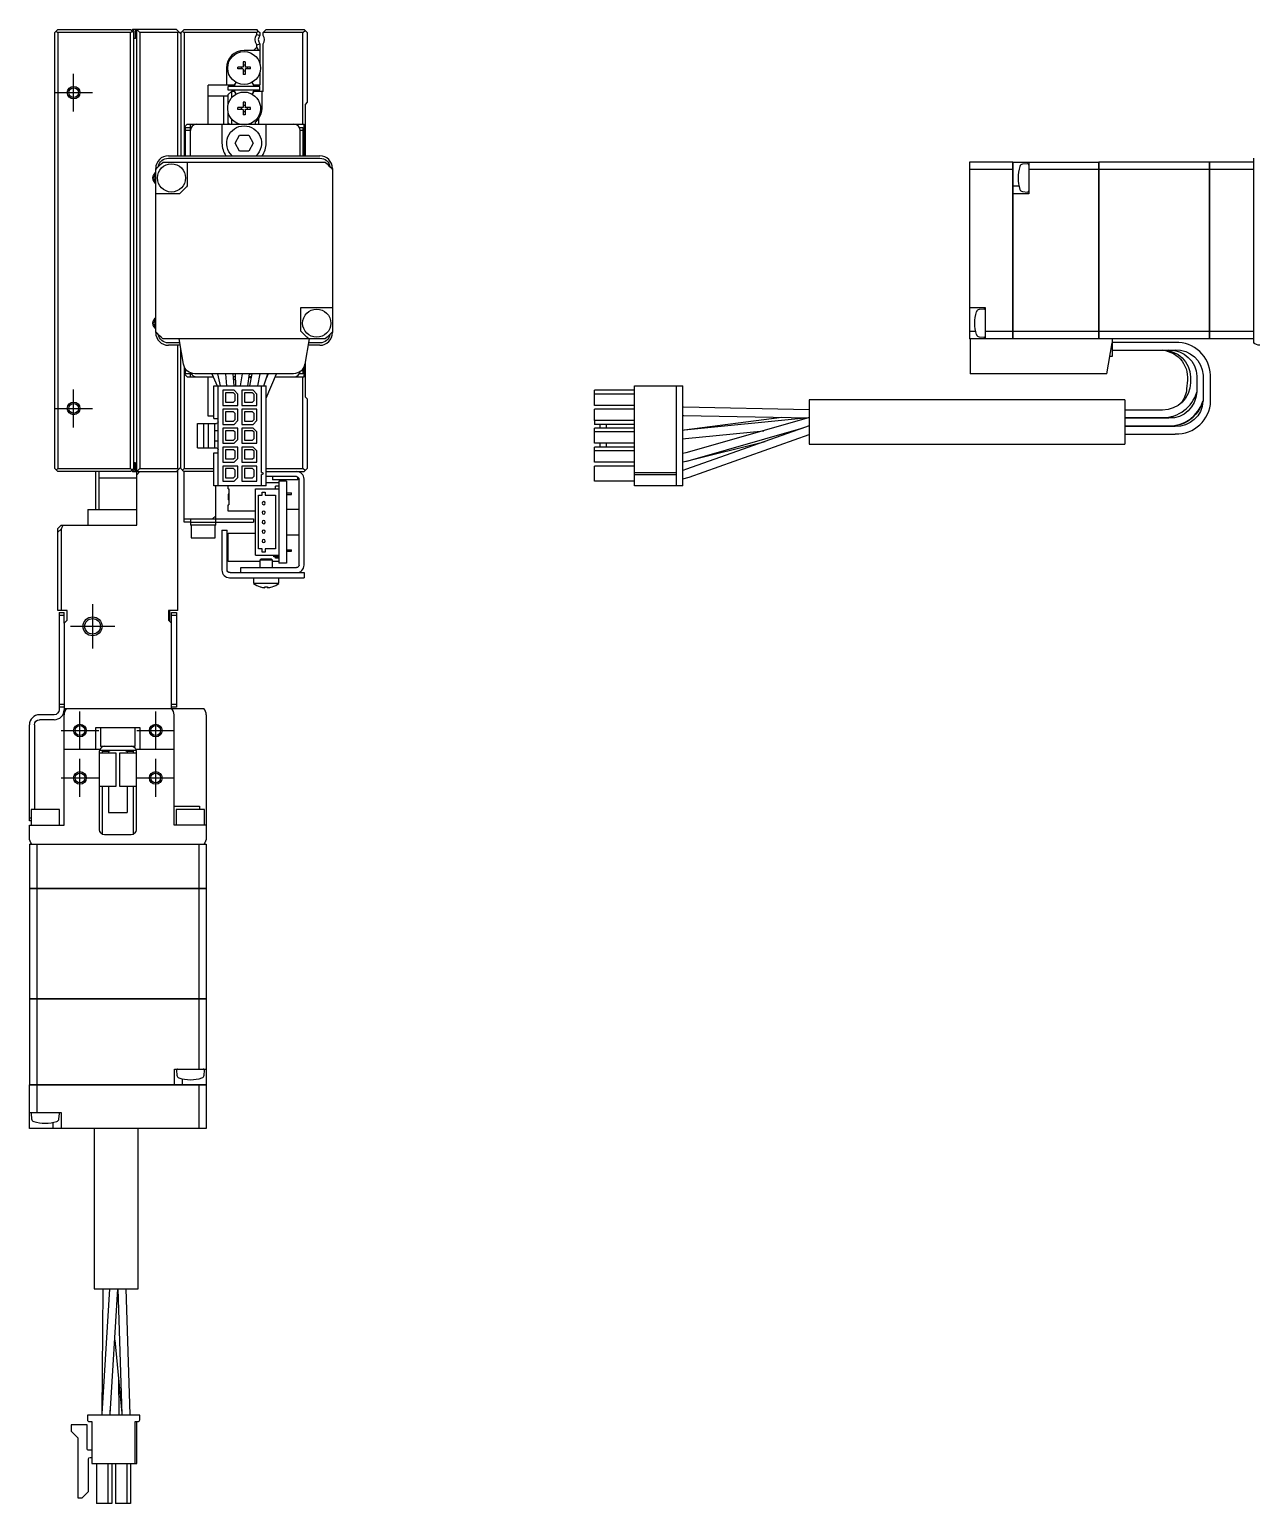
# Model space of a CAD drawing. Extents: x 0 to 721, y -8 to 419.
# Drawn here: x 379.7 to 573.5, y 98.3 to 331.7 of the extents above; entities that cross this region are included whole.
import ezdxf

# ---------------------------------------------------------------- set-up
doc = ezdxf.new("R2010")
doc.units = 0
doc.header["$LTSCALE"] = 0.5
doc.linetypes.add('CENTER', pattern=[50.8, 31.75, -6.35, 6.35, -6.35])
for name, color, linetype in [('MSM_CENTER', 1, 'CENTER'), ('MSM_CONTINUOUS', 7, 'CONTINUOUS'), ('MSM_NARROW', 5, 'CONTINUOUS')]:
    doc.layers.add(name, color=color, linetype=linetype)

msp = doc.modelspace()

# ---------------------------------------------------------------- linework, layer by layer
at = {"layer": 'MSM_CENTER'}
for p, q in [((386.65, 318.73), (386.65, 324.73)), ((383.65, 321.73), (389.65, 321.73)), ((386.65, 268.73), (386.65, 274.73)), ((383.65, 271.73), (389.65, 271.73)), ((389.65, 240.73), (389.65, 233.73)), ((386.15, 237.23), (393.15, 237.23)), ((387.65, 217.73), (387.65, 223.73)), ((399.65, 217.73), (399.65, 223.73)), ((384.65, 220.73), (390.65, 220.73)), ((396.65, 220.73), (402.65, 220.73)), ((387.65, 210.23), (387.65, 216.23)), ((399.65, 210.23), (399.65, 216.23)), ((384.65, 213.23), (390.65, 213.23)), ((396.65, 213.23), (402.65, 213.23))]:
    msp.add_line(p, q, dxfattribs=at)
at = {"layer": 'MSM_CONTINUOUS'}
for p, q in [((384.15, 331.73), (383.65, 331.23)), ((383.9, 331.48), (384.15, 331.23)), ((384.15, 331.73), (395.65, 331.73)), ((396.15, 331.23), (395.65, 331.73)), ((395.65, 331.23), (395.9, 331.48)), ((395.75, 331.63), (395.95, 331.63)), ((395.85, 331.63), (395.95, 331.73)), ((402.95, 331.73), (395.95, 331.73)), ((396.45, 331.73), (396.45, 330.33)), ((396.65, 331.73), (397.15, 331.23)), ((396.65, 253.23), (396.65, 331.73)), ((403.65, 331.03), (402.95, 331.73)), ((403.65, 331.23), (403.9, 331.48)), ((404.15, 331.73), (403.9, 331.48)), ((403.9, 331.48), (404.15, 331.23)), ((404.15, 331.73), (415.65, 331.73)), ((415.9, 331.48), (415.65, 331.73)), ((415.65, 331.23), (415.9, 331.48)), ((415.9, 331.48), (416.15, 331.23)), ((417.15, 331.73), (416.65, 331.23)), ((417.15, 331.73), (423.15, 331.73)), ((422.95, 331.23), (423.3, 331.58)), ((423.3, 331.58), (423.15, 331.73)), ((423.3, 331.58), (423.65, 331.23)), ((383.65, 262.23), (383.65, 331.23)), ((384.15, 331.23), (384.15, 262.23)), ((395.65, 331.23), (384.15, 331.23)), ((395.65, 262.23), (395.65, 331.23)), ((396.15, 331.23), (396.15, 262.23)), ((396.45, 330.33), (396.15, 330.33)), ((396.25, 330.63), (396.25, 331.33)), ((397.15, 331.23), (397.15, 262.23)), ((403.15, 331.23), (397.15, 331.23)), ((403.15, 331.23), (403.3, 331.38)), ((403.15, 311.73), (403.15, 331.23)), ((403.65, 331.23), (403.65, 311.73)), ((415.65, 331.23), (404.15, 331.23)), ((404.15, 331.23), (404.15, 311.73)), ((415.65, 330.96), (415.65, 331.23)), ((415.65, 330.96), (416.15, 330.8)), ((415.65, 329.3), (416.15, 329.47)), ((415.65, 328.93), (415.65, 329.3)), ((416.15, 331.23), (416.15, 330.8)), ((416.15, 329.47), (416.15, 326.35)), ((416.65, 330.8), (416.65, 331.23)), ((422.95, 331.23), (416.65, 331.23)), ((416.65, 321.93), (416.65, 329.47)), ((422.95, 316.73), (422.95, 331.23)), ((423.65, 331.23), (423.65, 320.23)), ((416.15, 328.43), (413.65, 328.43)), ((415.65, 328.93), (415.15, 328.43)), ((416.01, 328.43), (415.65, 328.93)), ((410.85, 325.63), (410.85, 322.93)), ((412.65, 325.49), (412.65, 325.78)), ((413.45, 325.78), (412.65, 325.78)), ((413.45, 325.49), (412.65, 325.49)), ((413.18, 325.78), (413.18, 325.49)), ((413.8, 326.63), (413.51, 326.63)), ((413.51, 326.63), (413.51, 325.84)), ((413.8, 326.1), (413.51, 326.1)), ((413.51, 325.43), (413.51, 324.63)), ((413.51, 325.16), (413.8, 325.16)), ((413.8, 324.63), (413.51, 324.63)), ((413.8, 326.63), (413.8, 325.84)), ((413.8, 325.43), (413.8, 324.63)), ((414.65, 325.78), (413.86, 325.78)), ((414.65, 325.49), (413.86, 325.49)), ((414.12, 325.78), (414.12, 325.49)), ((414.65, 325.49), (414.65, 325.78)), ((416.15, 324.92), (416.15, 322.93)), ((412.1, 322.93), (407.95, 322.93)), ((407.95, 316.73), (407.95, 322.93)), ((416.15, 322.73), (411.15, 322.73)), ((411.15, 322.13), (411.15, 322.73)), ((416.15, 322.13), (411.15, 322.13)), ((412.25, 323.19), (412.1, 322.93)), ((415.2, 322.93), (415.05, 323.19)), ((416.15, 322.93), (415.2, 322.93)), ((416.15, 322.13), (416.15, 322.73)), ((411.15, 321.18), (407.95, 321.18)), ((410.45, 316.73), (410.45, 321.18)), ((411.65, 321.93), (411.15, 321.43)), ((411.15, 319.95), (411.15, 321.43)), ((411.65, 321.93), (411.65, 320.9)), ((412.1, 321.93), (411.65, 321.93)), ((412.1, 321.93), (412.23, 321.71)), ((413.51, 320.23), (413.51, 319.44)), ((413.8, 320.23), (413.51, 320.23)), ((413.8, 320.23), (413.8, 319.44)), ((415.2, 321.93), (415.08, 321.71)), ((416.65, 321.93), (415.2, 321.93)), ((416.45, 321.93), (416.45, 319.23)), ((423.65, 320.23), (423.3, 319.88)), ((423.3, 319.88), (423.3, 311.73)), ((411.15, 316.73), (411.15, 318.52)), ((411.65, 317.57), (411.65, 316.73)), ((413.45, 319.38), (412.65, 319.38)), ((412.65, 319.09), (412.65, 319.38)), ((413.45, 319.09), (412.65, 319.09)), ((413.18, 319.38), (413.18, 319.09)), ((413.8, 319.7), (413.51, 319.7)), ((413.51, 319.03), (413.51, 318.23)), ((413.51, 318.76), (413.8, 318.76)), ((413.8, 318.23), (413.51, 318.23)), ((413.8, 319.03), (413.8, 318.23)), ((414.65, 319.38), (413.86, 319.38)), ((414.65, 319.09), (413.86, 319.09)), ((414.12, 319.38), (414.12, 319.09)), ((414.65, 319.09), (414.65, 319.38)), ((415.95, 317.64), (415.95, 316.73)), ((404.65, 316.73), (404.15, 316.23)), ((404.35, 311.73), (404.35, 316.23)), ((404.35, 316.23), (405.15, 316.23)), ((405.15, 315.73), (404.35, 315.73)), ((404.65, 316.73), (423.15, 316.73)), ((405.15, 315.73), (405.15, 316.73)), ((405.15, 311.73), (405.15, 315.73)), ((410.15, 316.73), (410.15, 313.73)), ((411.15, 316.93), (411.35, 316.73)), ((415.45, 316.73), (415.45, 317.09)), ((417.15, 313.73), (417.15, 316.73)), ((422.15, 316.53), (422.15, 316.73)), ((422.42, 316.23), (422.95, 316.23)), ((422.95, 315.73), (422.55, 315.73)), ((422.55, 311.73), (422.55, 315.73)), ((422.95, 316.23), (422.95, 311.73)), ((423.15, 311.73), (423.15, 316.73)), ((412.21, 313.73), (412.93, 314.98)), ((412.93, 312.48), (412.21, 313.73)), ((412.93, 314.98), (414.38, 314.98)), ((414.38, 314.98), (415.1, 313.73)), ((415.1, 313.73), (414.38, 312.48)), ((400.81, 310.73), (426.5, 310.73)), ((401.65, 311.73), (425.65, 311.73)), ((401.65, 311.35), (425.65, 311.35)), ((404.65, 310.73), (404.65, 306.98)), ((414.38, 312.48), (412.93, 312.48)), ((535.43, 310.73), (528.54, 310.73)), ((528.54, 310.73), (528.54, 282.73)), ((535.43, 282.73), (535.43, 310.73)), ((535.44, 310.72), (535.43, 310.72)), ((535.44, 310.73), (535.44, 282.73)), ((535.44, 310.73), (549.04, 310.73)), ((537.72, 310.47), (536.95, 310.4)), ((537.94, 310.73), (537.94, 305.73)), ((549.04, 282.73), (549.04, 310.73)), ((549.04, 310.72), (549.05, 310.72)), ((566.54, 310.73), (549.05, 310.73)), ((549.05, 310.73), (549.05, 282.73)), ((566.54, 282.73), (566.54, 310.73)), ((566.54, 310.72), (566.55, 310.72)), ((573.54, 310.73), (566.55, 310.73)), ((566.55, 310.73), (566.55, 282.73)), ((573.54, 311.35), (573.54, 282.12)), ((399.65, 283.73), (399.65, 309.73)), ((427.65, 309.73), (427.65, 283.73)), ((535.43, 309.58), (528.54, 309.58)), ((535.44, 309.57), (535.43, 309.57)), ((549.04, 309.58), (537.94, 309.58)), ((549.04, 309.57), (549.05, 309.57)), ((566.54, 309.58), (549.05, 309.58)), ((566.54, 309.57), (566.55, 309.57)), ((573.54, 309.58), (566.55, 309.58)), ((535.44, 306.98), (536.37, 306.98)), ((536.95, 306.07), (537.72, 306)), ((403.4, 305.73), (399.65, 305.73)), ((537.94, 305.73), (535.44, 305.73)), ((422.65, 283.98), (422.65, 287.73)), ((422.65, 287.73), (427.65, 287.73)), ((528.54, 287.73), (531.04, 287.73)), ((530.83, 287.47), (530.06, 287.4)), ((531.04, 287.73), (531.04, 282.73)), ((426.5, 282.73), (400.81, 282.73)), ((404.06, 278.72), (403.35, 282.73)), ((423.95, 282.73), (423.25, 278.72)), ((528.54, 283.98), (529.48, 283.98)), ((566.54, 282.73), (528.54, 282.73)), ((528.64, 282.73), (528.64, 277.23)), ((530.06, 283.07), (530.83, 283)), ((535.43, 283.89), (531.04, 283.89)), ((535.44, 283.89), (535.43, 283.89)), ((535.44, 282.74), (535.43, 282.74)), ((549.04, 283.89), (535.44, 283.89)), ((549.04, 283.89), (549.05, 283.89)), ((549.04, 282.74), (549.05, 282.74)), ((566.54, 283.89), (549.05, 283.89)), ((551.14, 282.73), (551.14, 279.93)), ((566.54, 283.89), (566.55, 283.89)), ((566.54, 282.74), (566.55, 282.74)), ((573.54, 283.89), (566.55, 283.89)), ((573.54, 282.73), (566.55, 282.73)), ((403.46, 282.12), (401.65, 282.12)), ((403.53, 281.73), (401.65, 281.73)), ((403.15, 262.23), (403.15, 281.73)), ((403.65, 262.23), (403.65, 281.03)), ((425.65, 281.73), (423.78, 281.73)), ((425.65, 282.12), (423.85, 282.12)), ((550.28, 277.23), (551.14, 282.13)), ((561.14, 282.18), (551.14, 282.18)), ((551.14, 280.98), (561.14, 280.98)), ((558.66, 280.98), (558.9, 280.98)), ((404.15, 278.39), (404.15, 262.23)), ((404.35, 277.23), (404.35, 278.01)), ((422.95, 278.01), (422.95, 277.23)), ((423.15, 276.73), (423.15, 278.39)), ((423.3, 279.05), (423.3, 273.58)), ((551.14, 279.93), (550.75, 279.93)), ((404.15, 277.23), (404.65, 276.73)), ((404.35, 277.73), (404.59, 277.73)), ((405.15, 277.23), (404.35, 277.23)), ((404.65, 276.73), (408.76, 276.73)), ((405.15, 276.73), (405.15, 277.37)), ((421.47, 277.23), (405.83, 277.23)), ((407.95, 270.53), (407.95, 276.73)), ((408.55, 277.23), (409.36, 275.33)), ((409.9, 275.33), (409.49, 277.23)), ((410.72, 277.23), (410.88, 275.33)), ((412.08, 275.33), (411.92, 277.23)), ((412.26, 276.73), (411.96, 276.73)), ((412.24, 277.23), (412.28, 275.33)), ((413.32, 277.23), (413.04, 275.33)), ((414.26, 275.33), (414.53, 277.23)), ((414.81, 276.73), (414.46, 276.73)), ((414.55, 275.33), (414.91, 277.23)), ((416.13, 277.23), (415.77, 275.33)), ((416.78, 275.33), (417.39, 277.23)), ((417.12, 273.38), (418.76, 277.23)), ((417.45, 277.22), (417.19, 276.6)), ((417.23, 276.73), (417.24, 276.73)), ((418.55, 276.73), (423.15, 276.73)), ((422.15, 276.73), (422.15, 276.93)), ((422.95, 277.23), (422.42, 277.23)), ((422.72, 277.73), (422.95, 277.73)), ((422.95, 262.23), (422.95, 276.73)), ((550.28, 277.23), (528.64, 277.23)), ((563.06, 276.22), (562.94, 274.83)), ((563.54, 276.67), (563.54, 275.79)), ((564.54, 276.82), (564.54, 274.35)), ((565.54, 276.98), (565.54, 272.89)), ((566.74, 272.89), (566.74, 276.98)), ((408.84, 270.14), (408.84, 275.33)), ((408.84, 275.33), (417.12, 275.33)), ((409.55, 259.48), (409.55, 275.33)), ((410.28, 274.61), (410.28, 272.21)), ((412.08, 274.61), (410.28, 274.61)), ((411.98, 274.2), (410.73, 274.2)), ((410.73, 274.2), (410.73, 272.73)), ((412.23, 273.95), (411.98, 274.2)), ((412.08, 274.61), (412.68, 274.01)), ((412.23, 272.98), (412.23, 273.95)), ((412.68, 272.21), (412.68, 274.01)), ((413.28, 274.61), (413.28, 272.21)), ((415.08, 274.61), (413.28, 274.61)), ((414.98, 274.2), (413.73, 274.2)), ((413.73, 274.2), (413.73, 272.73)), ((415.23, 273.95), (414.98, 274.2)), ((415.68, 274.01), (415.08, 274.61)), ((415.23, 272.98), (415.23, 273.95)), ((415.68, 272.21), (415.68, 274.01)), ((416.41, 261.56), (416.41, 275.33)), ((417.12, 259.48), (417.12, 275.33)), ((423.3, 273.58), (423.65, 273.23)), ((423.65, 273.23), (423.65, 262.23)), ((469.14, 274.01), (469.14, 274.61)), ((475.49, 274.61), (469.14, 274.61)), ((475.49, 274.01), (469.14, 274.01)), ((469.14, 272.21), (469.14, 274.01)), ((475.49, 275.33), (483.14, 275.33)), ((475.49, 259.48), (475.49, 275.33)), ((482.12, 259.48), (482.12, 275.33)), ((483.14, 259.48), (483.14, 275.33)), ((503.14, 273.08), (503.14, 266.08)), ((553.14, 273.08), (503.14, 273.08)), ((553.14, 273.08), (553.14, 266.08)), ((410.28, 272.21), (412.68, 272.21)), ((410.28, 271.61), (410.28, 269.21)), ((412.68, 271.61), (410.28, 271.61)), ((410.73, 272.73), (411.98, 272.73)), ((411.98, 271.2), (410.73, 271.2)), ((410.73, 271.2), (410.73, 269.73)), ((411.98, 272.73), (412.23, 272.98)), ((412.23, 270.95), (411.98, 271.2)), ((412.23, 269.98), (412.23, 270.95)), ((412.68, 269.81), (412.68, 271.61)), ((413.28, 272.21), (415.68, 272.21)), ((413.28, 271.61), (413.28, 269.21)), ((415.68, 271.61), (413.28, 271.61)), ((413.73, 272.73), (414.98, 272.73)), ((414.98, 271.2), (413.73, 271.2)), ((413.73, 271.2), (413.73, 269.73)), ((414.98, 272.73), (415.23, 272.98)), ((415.23, 270.95), (414.98, 271.2)), ((415.23, 269.98), (415.23, 270.95)), ((415.68, 269.81), (415.68, 271.61)), ((475.49, 272.21), (469.14, 272.21)), ((469.14, 269.81), (469.14, 271.61)), ((475.49, 271.61), (469.14, 271.61)), ((483.25, 271.93), (483.14, 271.93)), ((503.14, 271.53), (483.25, 271.93)), ((559.14, 271.48), (553.14, 271.48)), ((565.53, 272.89), (565.54, 272.92)), ((406.27, 265.48), (406.27, 269.34)), ((406.27, 269.34), (409.3, 269.34)), ((407.29, 265.48), (407.29, 269.34)), ((408.84, 270.53), (407.95, 270.53)), ((407.99, 265.48), (407.99, 269.34)), ((408.84, 270.14), (409.55, 270.14)), ((408.99, 265.48), (408.99, 269.34)), ((410.28, 269.21), (412.08, 269.21)), ((410.28, 268.61), (410.28, 266.21)), ((412.68, 268.61), (410.28, 268.61)), ((410.73, 269.73), (411.98, 269.73)), ((411.98, 269.73), (412.23, 269.98)), ((412.08, 269.21), (412.68, 269.81)), ((412.68, 266.81), (412.68, 268.61)), ((413.28, 269.21), (415.08, 269.21)), ((413.28, 268.61), (413.28, 266.21)), ((415.08, 268.61), (413.28, 268.61)), ((413.73, 269.73), (414.98, 269.73)), ((414.98, 269.73), (415.23, 269.98)), ((415.68, 269.81), (415.08, 269.21)), ((415.68, 268.01), (415.08, 268.61)), ((469.14, 269.81), (469.14, 269.21)), ((475.49, 269.81), (469.14, 269.81)), ((475.49, 269.21), (469.14, 269.21)), ((475.49, 268.61), (469.14, 268.61)), ((469.14, 268.01), (469.14, 268.61)), ((470.03, 268.61), (470.03, 269.21)), ((471.03, 268.61), (471.03, 269.21)), ((483.14, 270.63), (483.22, 270.63)), ((483.14, 270.63), (483.29, 270.63)), ((483.22, 270.63), (503.14, 270.23)), ((498.84, 270.32), (483.38, 268.27)), ((503.02, 270.23), (483.42, 268.27)), ((503.05, 270.24), (483.63, 264.7)), ((503.14, 268.97), (483.74, 262.09)), ((483.99, 263.45), (502.2, 268.64)), ((553.14, 270.28), (560.14, 270.28)), ((560.14, 270.18), (553.14, 270.18)), ((553.14, 268.98), (560.14, 268.98)), ((561.14, 268.88), (553.14, 268.88)), ((560.85, 270.34), (559.64, 270.18)), ((560.14, 270.28), (560.85, 270.34)), ((560.85, 270.34), (560.88, 270.34)), ((560.88, 270.34), (560.85, 270.34)), ((408.99, 268.24), (409.55, 268.24)), ((408.99, 266.59), (409.55, 266.59)), ((410.28, 266.21), (412.08, 266.21)), ((411.98, 268.2), (410.73, 268.2)), ((410.73, 268.2), (410.73, 266.73)), ((410.73, 266.73), (411.98, 266.73)), ((412.23, 267.95), (411.98, 268.2)), ((411.98, 266.73), (412.23, 266.98)), ((412.08, 266.21), (412.68, 266.81)), ((412.23, 266.98), (412.23, 267.95)), ((413.28, 266.21), (415.68, 266.21)), ((414.98, 268.2), (413.73, 268.2)), ((413.73, 268.2), (413.73, 266.73)), ((413.73, 266.73), (414.98, 266.73)), ((415.23, 267.95), (414.98, 268.2)), ((414.98, 266.73), (415.23, 266.98)), ((415.23, 266.98), (415.23, 267.95)), ((415.68, 266.21), (415.68, 268.01)), ((475.49, 268.01), (469.14, 268.01)), ((469.14, 266.21), (469.14, 268.01)), ((475.49, 266.21), (469.14, 266.21)), ((470.03, 265.61), (470.03, 266.21)), ((471.03, 265.61), (471.03, 266.21)), ((483.42, 268.27), (483.14, 268.24)), ((483.14, 266.94), (483.55, 266.97)), ((483.55, 266.97), (495.95, 268.21)), ((483.9, 263.41), (496.21, 266.51)), ((484.17, 260.86), (503.14, 267.59)), ((503.14, 266.08), (553.14, 266.08)), ((553.14, 267.68), (561.14, 267.68)), ((406.27, 265.48), (409.3, 265.48)), ((408.84, 259.48), (408.84, 264.68)), ((408.84, 264.68), (409.55, 264.68)), ((410.28, 265.61), (410.28, 263.21)), ((412.68, 265.61), (410.28, 265.61)), ((411.98, 265.2), (410.73, 265.2)), ((410.73, 265.2), (410.73, 263.73)), ((412.23, 264.95), (411.98, 265.2)), ((411.98, 263.73), (412.23, 263.98)), ((412.08, 263.21), (412.68, 263.81)), ((412.23, 263.98), (412.23, 264.95)), ((412.68, 263.81), (412.68, 265.61)), ((413.28, 265.61), (413.28, 263.21)), ((415.08, 265.61), (413.28, 265.61)), ((414.98, 265.2), (413.73, 265.2)), ((413.73, 265.2), (413.73, 263.73)), ((415.23, 264.95), (414.98, 265.2)), ((414.98, 263.73), (415.23, 263.98)), ((415.68, 265.01), (415.08, 265.61)), ((415.23, 263.98), (415.23, 264.95)), ((415.68, 263.21), (415.68, 265.01)), ((475.49, 265.61), (469.14, 265.61)), ((469.14, 265.01), (469.14, 265.61)), ((475.49, 265.01), (469.14, 265.01)), ((469.14, 263.21), (469.14, 265.01)), ((483.63, 264.7), (483.14, 264.59)), ((383.65, 262.23), (384.15, 261.73)), ((384.15, 262.23), (383.9, 261.98)), ((384.15, 262.23), (395.65, 262.23)), ((395.65, 261.73), (384.15, 261.73)), ((390.15, 255.73), (390.15, 261.73)), ((390.65, 261.73), (390.65, 255.73)), ((395.9, 261.98), (395.65, 262.23)), ((395.65, 261.73), (396.15, 262.23)), ((395.95, 261.83), (395.75, 261.83)), ((395.95, 261.73), (395.85, 261.83)), ((395.95, 261.73), (403.15, 261.73)), ((396.45, 263.13), (396.15, 263.13)), ((396.25, 262.13), (396.25, 262.83)), ((396.45, 261.73), (396.45, 263.13)), ((397.15, 262.23), (396.65, 261.73)), ((396.65, 261.23), (397.15, 261.73)), ((397.15, 262.23), (403.15, 262.23)), ((402.95, 261.73), (403.65, 262.43)), ((403.3, 262.08), (403.15, 262.23)), ((403.15, 239.73), (403.15, 261.93)), ((403.9, 261.98), (403.65, 262.23)), ((404.15, 262.23), (403.9, 261.98)), ((403.9, 261.98), (404.15, 261.73)), ((404.15, 262.23), (408.84, 262.23)), ((404.15, 253.73), (404.15, 261.73)), ((408.84, 261.73), (404.15, 261.73)), ((410.28, 263.21), (412.08, 263.21)), ((410.28, 262.61), (410.28, 260.21)), ((412.68, 262.61), (410.28, 262.61)), ((410.73, 263.73), (411.98, 263.73)), ((411.98, 262.2), (410.73, 262.2)), ((410.73, 262.2), (410.73, 260.73)), ((412.23, 261.95), (411.98, 262.2)), ((412.23, 260.98), (412.23, 261.95)), ((412.68, 260.81), (412.68, 262.61)), ((413.28, 263.21), (415.68, 263.21)), ((413.28, 262.61), (413.28, 260.21)), ((415.68, 262.61), (413.28, 262.61)), ((413.73, 263.73), (414.98, 263.73)), ((414.98, 262.2), (413.73, 262.2)), ((413.73, 262.2), (413.73, 260.73)), ((415.23, 261.95), (414.98, 262.2)), ((415.23, 260.98), (415.23, 261.95)), ((415.68, 260.21), (415.68, 262.61)), ((416.41, 261.56), (416.51, 261.56)), ((417.12, 262.23), (422.95, 262.23)), ((417.12, 261.77), (417.15, 261.73)), ((417.15, 260.93), (417.15, 261.73)), ((417.15, 261.73), (423.15, 261.73)), ((423.3, 261.88), (422.95, 262.23)), ((423.15, 261.73), (423.65, 262.23)), ((475.49, 263.21), (469.14, 263.21)), ((469.14, 260.21), (469.14, 262.61)), ((475.49, 262.61), (469.14, 262.61)), ((475.49, 261.56), (482.12, 261.56)), ((483.14, 263.28), (483.99, 263.45)), ((483.14, 263.27), (483.9, 263.41)), ((483.74, 262.09), (483.14, 261.92)), ((483.74, 262.09), (483.14, 261.92)), ((390.65, 260.73), (396.65, 260.73)), ((417.12, 259.48), (408.84, 259.48)), ((409.15, 253.23), (409.15, 259.48)), ((410.28, 260.21), (412.08, 260.21)), ((410.73, 260.73), (411.98, 260.73)), ((411.15, 258.98), (411.15, 259.48)), ((411.98, 260.73), (412.23, 260.98)), ((412.08, 260.21), (412.68, 260.81)), ((413.28, 260.21), (415.68, 260.21)), ((413.73, 260.73), (414.98, 260.73)), ((414.98, 260.73), (415.23, 260.98)), ((416.51, 261.26), (416.41, 261.26)), ((416.41, 259.48), (416.41, 261.26)), ((417.12, 259.98), (419.15, 259.98)), ((421.95, 260.93), (417.15, 260.93)), ((418.15, 260.93), (418.15, 260.43)), ((422.15, 260.43), (418.15, 260.43)), ((419.15, 259.44), (418.6, 259.44)), ((418.6, 258.98), (418.6, 259.44)), ((420.35, 260.23), (419.15, 260.23)), ((419.15, 260.23), (419.15, 247.23)), ((420.35, 260.23), (420.35, 247.23)), ((422.15, 260.43), (422.15, 260.88)), ((422.35, 246.93), (422.35, 260.53)), ((423.15, 246.93), (423.15, 260.53)), ((475.49, 260.21), (469.14, 260.21)), ((475.49, 261.26), (482.12, 261.26)), ((483.14, 259.48), (475.49, 259.48)), ((483.14, 260.6), (484.17, 260.86)), ((411.15, 258.98), (411.25, 258.98)), ((411.25, 258.18), (411.15, 258.18)), ((411.15, 258.18), (411.15, 257.28)), ((411.25, 257.81), (411.15, 257.81)), ((411.25, 257.66), (411.15, 257.66)), ((411.25, 257.28), (411.15, 257.28)), ((411.25, 258.98), (411.25, 256.48)), ((415.45, 258.98), (419.15, 258.98)), ((415.45, 248.48), (415.45, 258.98)), ((415.95, 257.98), (416.5, 257.98)), ((415.95, 249.48), (415.95, 257.98)), ((416.5, 257.98), (416.5, 258.48)), ((416.5, 258.48), (417, 258.48)), ((417, 258.48), (417, 257.98)), ((417, 257.98), (418.65, 257.98)), ((418.65, 257.98), (418.65, 249.48)), ((420.35, 258.36), (421.15, 258.36)), ((420.35, 258.11), (421.15, 258.11)), ((421.15, 258.11), (421.15, 258.36)), ((388.9, 255.73), (396.65, 255.73)), ((388.9, 255.73), (388.9, 253.23)), ((409.15, 254.73), (408.65, 254.23)), ((411.15, 255.48), (411.15, 256.48)), ((411.15, 256.48), (411.25, 256.48)), ((415.45, 255.48), (411.15, 255.48)), ((422.35, 255.73), (420.35, 255.73)), ((384.15, 252.73), (384.65, 253.23)), ((384.15, 239.73), (384.15, 252.73)), ((384.65, 252.62), (384.15, 252.12)), ((384.96, 253.23), (384.65, 252.62)), ((384.65, 253.23), (396.65, 253.23)), ((384.65, 252.62), (384.65, 239.73)), ((404.15, 254.23), (415.15, 254.23)), ((405.15, 253.73), (404.15, 253.73)), ((405.15, 254.23), (405.15, 253.23)), ((405.15, 253.73), (415.15, 253.73)), ((409.15, 253.23), (405.15, 253.23)), ((405.25, 253.23), (405.25, 251.23)), ((409.05, 251.23), (409.05, 253.23)), ((410.15, 252.43), (410.15, 246.13)), ((410.15, 252.43), (410.95, 252.43)), ((410.95, 246.23), (410.95, 252.43)), ((415.15, 254.23), (415.15, 253.73)), ((405.25, 251.23), (409.05, 251.23)), ((411.15, 247.48), (411.15, 251.98)), ((411.15, 251.98), (415.45, 251.98)), ((420.35, 251.73), (422.35, 251.73)), ((416.15, 247.48), (411.15, 247.48)), ((415.45, 248.48), (419.15, 248.48)), ((416.5, 249.48), (415.95, 249.48)), ((416.35, 247.93), (416.15, 247.73)), ((418.15, 247.73), (416.15, 247.73)), ((416.15, 247.73), (416.15, 246.53)), ((416.35, 247.93), (417.95, 247.93)), ((416.5, 248.98), (416.5, 249.48)), ((417, 248.98), (416.5, 248.98)), ((417, 249.48), (417, 248.98)), ((418.65, 249.48), (417, 249.48)), ((418.15, 247.73), (417.95, 247.93)), ((418.15, 246.53), (418.15, 247.73)), ((419.15, 247.48), (418.15, 247.48)), ((418.35, 248.25), (418.35, 248.48)), ((419.15, 248.25), (418.35, 248.25)), ((418.6, 248.03), (418.6, 248.25)), ((419.15, 248.03), (418.6, 248.03)), ((420.35, 249.36), (421.15, 249.36)), ((420.35, 249.11), (421.15, 249.11)), ((421.15, 249.11), (421.15, 249.36)), ((411.45, 245.73), (423.15, 245.73)), ((413.15, 245.73), (413.15, 246.53)), ((413.15, 246.53), (421.95, 246.53)), ((420.35, 247.23), (419.15, 247.23)), ((423.15, 245.73), (423.15, 244.93)), ((411.35, 244.93), (423.15, 244.93)), ((415.15, 244.93), (415.15, 244.04)), ((415.15, 244.04), (419.15, 244.04)), ((416.2, 243.48), (416.23, 243.48)), ((416.95, 243.48), (417.35, 243.48)), ((416.95, 243.35), (416.95, 243.48)), ((417.35, 243.48), (417.35, 243.35)), ((418.08, 243.48), (418.1, 243.48)), ((419.15, 244.04), (419.15, 244.93)), ((385.65, 239.73), (384.15, 239.73)), ((384.35, 239.43), (385.15, 239.43)), ((384.35, 239.43), (384.35, 224.03)), ((385.15, 238.93), (384.35, 238.93)), ((385.15, 237.73), (385.15, 239.43)), ((385.65, 238.23), (385.15, 237.73)), ((385.65, 238.23), (385.65, 239.73)), ((403.15, 239.73), (401.65, 239.73)), ((401.65, 239.73), (401.65, 238.23)), ((402.15, 237.73), (401.65, 238.23)), ((401.9, 237.98), (401.9, 239.73)), ((402.15, 239.43), (402.95, 239.43)), ((402.15, 224.23), (402.15, 239.43)), ((402.95, 238.93), (402.15, 238.93)), ((402.95, 239.43), (402.95, 224.43)), ((385.15, 237.73), (385.15, 224.03)), ((384.35, 224.93), (385.15, 224.93)), ((385.15, 224.43), (384.35, 224.43)), ((385.15, 224.23), (402.15, 224.23)), ((402.15, 224.93), (402.95, 224.93)), ((402.95, 224.43), (402.15, 224.43)), ((402.17, 224.23), (407.27, 224.23)), ((383.55, 223.23), (381.25, 223.23)), ((383.55, 222.43), (381.25, 222.43)), ((385.15, 205.73), (385.15, 223.23)), ((402.55, 205.73), (402.55, 223.23)), ((407.65, 223.23), (407.65, 203.73)), ((379.65, 206.43), (379.65, 221.63)), ((380.45, 221.63), (380.45, 208.23)), ((390.15, 221.23), (397.15, 221.23)), ((390.15, 217.73), (390.15, 221.23)), ((390.9, 221.23), (390.9, 218.23)), ((396.4, 218.23), (396.4, 221.23)), ((397.15, 221.23), (397.15, 217.73)), ((390.78, 217.73), (385.15, 217.73)), ((390.75, 205.03), (390.75, 217.43)), ((393.4, 217.13), (390.75, 217.13)), ((390.78, 217.64), (390.81, 217.73)), ((390.78, 217.73), (390.78, 217.64)), ((390.78, 217.63), (396.53, 217.63)), ((390.9, 218.23), (396.4, 218.23)), ((391.35, 217.63), (391.15, 217.43)), ((392.15, 217.43), (391.15, 217.43)), ((391.15, 217.43), (391.15, 217.13)), ((392.15, 217.43), (392.52, 217.63)), ((392.15, 217.43), (392.15, 217.13)), ((393.4, 211.93), (393.4, 217.13)), ((393.9, 217.13), (393.9, 211.93)), ((396.55, 217.13), (393.9, 217.13)), ((394.79, 217.63), (395.15, 217.43)), ((396.15, 217.43), (395.15, 217.43)), ((395.15, 217.43), (395.15, 217.13)), ((396.15, 217.43), (395.95, 217.63)), ((396.15, 217.13), (396.15, 217.43)), ((396.5, 217.72), (396.53, 217.64)), ((396.53, 217.73), (396.53, 217.64)), ((402.55, 217.73), (396.53, 217.73)), ((396.55, 217.43), (396.55, 205.03)), ((390.75, 211.93), (393.4, 211.93)), ((391.15, 211.93), (391.15, 204.34)), ((392.15, 211.93), (392.15, 207.73)), ((393.9, 211.93), (396.55, 211.93)), ((395.15, 211.93), (395.15, 207.73)), ((396.15, 204.34), (396.15, 211.93)), ((384.4, 208.23), (379.9, 208.23)), ((379.9, 208.23), (379.9, 205.73)), ((384.4, 205.73), (384.4, 208.23)), ((392.15, 207.73), (395.15, 207.73)), ((402.55, 208.73), (406.6, 208.73)), ((407.4, 208.23), (402.9, 208.23)), ((402.9, 208.23), (402.9, 205.73)), ((406.6, 208.73), (406.6, 208.23)), ((407.4, 205.73), (407.4, 208.23)), ((379.65, 206.93), (379.9, 206.93)), ((379.9, 206.43), (379.65, 206.43)), ((379.65, 203.73), (379.65, 205.73)), ((379.65, 205.73), (385.15, 205.73)), ((407.65, 205.73), (402.55, 205.73)), ((395.75, 204.23), (391.55, 204.23)), ((379.65, 202.73), (379.65, 195.74)), ((379.65, 202.73), (407.65, 202.73)), ((380.81, 202.73), (380.81, 195.74)), ((406.5, 202.73), (406.5, 195.74)), ((407.65, 202.73), (407.65, 195.74)), ((379.65, 195.74), (407.65, 195.74)), ((379.65, 195.73), (379.65, 178.24)), ((407.65, 195.73), (379.65, 195.73)), ((379.66, 195.73), (379.66, 195.74)), ((380.81, 195.73), (380.81, 195.74)), ((380.81, 195.73), (380.81, 178.24)), ((406.49, 195.73), (406.49, 195.74)), ((406.5, 195.73), (406.5, 178.24)), ((407.64, 195.73), (407.64, 195.74)), ((407.65, 195.73), (407.65, 178.24)), ((379.65, 178.24), (407.65, 178.24)), ((379.65, 178.23), (379.65, 164.63)), ((407.65, 178.23), (379.65, 178.23)), ((379.66, 178.23), (379.66, 178.24)), ((380.81, 178.23), (380.81, 178.24)), ((380.81, 178.23), (380.81, 164.63)), ((406.49, 178.23), (406.49, 178.24)), ((406.5, 178.23), (406.5, 167.13)), ((407.64, 178.23), (407.64, 178.24)), ((407.65, 178.23), (407.65, 164.63)), ((402.65, 164.63), (402.65, 167.13)), ((402.65, 167.13), (407.65, 167.13)), ((402.92, 166.92), (402.99, 166.15)), ((407.32, 166.15), (407.39, 166.92)), ((379.65, 164.63), (407.65, 164.63)), ((407.65, 164.62), (379.65, 164.62)), ((379.65, 157.73), (379.65, 164.62)), ((379.66, 164.63), (379.66, 164.62)), ((380.81, 164.63), (380.81, 164.62)), ((380.81, 164.62), (380.81, 160.23)), ((403.9, 164.63), (403.9, 165.57)), ((406.49, 164.63), (406.49, 164.62)), ((406.5, 164.62), (406.5, 157.73)), ((407.64, 164.63), (407.64, 164.62)), ((407.65, 164.62), (407.65, 157.73)), ((379.65, 160.23), (384.65, 160.23)), ((379.92, 160.03), (379.99, 159.26)), ((384.32, 159.26), (384.39, 160.03)), ((384.65, 160.23), (384.65, 157.73)), ((407.65, 157.73), (379.65, 157.73)), ((383.4, 157.73), (383.4, 158.68)), ((389.89, 157.73), (389.89, 132.33)), ((396.89, 132.33), (396.89, 157.73)), ((389.89, 132.33), (396.89, 132.33)), ((391.26, 132.33), (391.11, 112.67)), ((392.35, 132.33), (391.11, 112.54)), ((392.41, 112.46), (393.65, 132.32)), ((393.65, 132.33), (394.3, 112.41)), ((395.6, 112.45), (394.95, 132.33)), ((393.15, 124.18), (394.27, 112.62)), ((393.76, 117.86), (393.8, 113)), ((388.84, 112.33), (388.84, 111.61)), ((397.12, 112.33), (388.84, 112.33)), ((391.11, 112.67), (391.1, 112.33)), ((391.11, 112.54), (391.1, 112.33)), ((392.41, 112.33), (392.41, 112.46)), ((392.42, 112.33), (392.45, 113.12)), ((393.8, 113), (393.8, 112.33)), ((394.27, 112.62), (394.29, 112.33)), ((394.3, 112.41), (394.3, 112.33)), ((395.6, 112.33), (395.6, 112.45)), ((397.12, 111.61), (397.12, 112.33)), ((386.27, 110.78), (386.27, 109.78)), ((388.8, 110.78), (386.27, 110.78)), ((386.27, 109.78), (387.29, 108.76)), ((388.8, 106.93), (388.8, 110.78)), ((389.14, 111.31), (389.55, 111.31)), ((389.55, 111.31), (389.55, 104.68)), ((396.41, 104.68), (396.41, 111.31)), ((396.41, 111.31), (396.82, 111.31)), ((396.66, 104.68), (396.66, 111.31)), ((387.29, 108.76), (387.29, 99.22)), ((389.55, 106.78), (388.95, 106.78)), ((388.99, 100.22), (388.99, 105.35)), ((389.27, 105.63), (389.55, 105.63)), ((389.55, 104.68), (396.66, 104.68)), ((390.28, 104.68), (390.28, 98.33)), ((392.08, 104.68), (392.08, 98.33)), ((392.68, 104.68), (392.68, 98.33)), ((393.28, 104.68), (393.28, 98.33)), ((395.08, 104.68), (395.08, 98.33)), ((395.68, 104.68), (395.68, 98.33)), ((387.29, 99.22), (387.99, 99.22)), ((387.99, 99.22), (388.99, 100.22)), ((392.68, 98.33), (390.28, 98.33)), ((395.68, 98.33), (393.28, 98.33))]:
    msp.add_line(p, q, dxfattribs=at)
for centre, radius in [((413.65, 325.63), 2.6), ((386.65, 321.73), 0.783), ((402.15, 308.23), 2.23), ((425.15, 285.23), 2.23), ((386.65, 271.73), 0.783), ((389.65, 237.23), 1.23), ((387.65, 220.73), 0.783), ((399.65, 220.73), 0.783), ((387.65, 213.23), 0.783), ((399.65, 213.23), 0.783)]:
    msp.add_circle(centre, radius, dxfattribs=at)
at = {"layer": 'MSM_CONTINUOUS', "extrusion": (0, 0, -1)}
for centre in [(-416.75, 256.73), (-416.75, 255.23), (-416.75, 253.73), (-416.75, 252.23), (-416.75, 250.73)]:
    msp.add_circle(centre, 0.25, dxfattribs=at)
at = {"layer": 'MSM_CONTINUOUS'}
for centre, radius, start, end in [((395.95, 331.33), 0.3, 0, 90), ((395.95, 330.63), 0.3, 311.8103, 0), ((416.9, 330.13), 1, 138.5904, 221.4096), ((415.9, 330.13), 1, 318.5904, 41.4096), ((413.65, 325.63), 2.8, 90, 180), ((413.65, 322.43), 1.59, 143.8028, 169.1069), ((413.65, 322.43), 1.59, 190.8931, 216.1972), ((413.77, 322.32), 1.75, 142.994, 150), ((413.54, 322.32), 1.75, 30, 37.006), ((413.65, 322.43), 1.59, 10.8931, 36.1972), ((413.65, 322.43), 1.59, 323.8028, 349.1069), ((413.65, 319.23), 2.8, 310.0052, 325.2281), ((406.15, 315.73), 1, 90, 180), ((421.55, 315.73), 1, 0, 90), ((413.65, 313.73), 3.5, 180, 214.8499), ((413.65, 313.73), 3.5, 325.1501, 0), ((401.65, 309.73), 2, 90, 180), ((425.65, 309.73), 2, 0, 90), ((537.74, 310.27), 0.2, 0, 95), ((400.15, 308.23), 0.783, 129.6548, 230.3452), ((542.24, 308.23), 6, 162.3708, 197.6292), ((537, 309.9), 0.5, 95, 162.3708), ((537, 306.57), 0.5, 197.6292, 265), ((537.74, 306.2), 0.2, 265, 360), ((530.11, 286.9), 0.5, 95, 162.3708), ((530.85, 287.27), 0.2, 18.1949, 95), ((400.15, 285.23), 0.783, 129.6548, 230.3452), ((535.35, 285.23), 6, 162.3708, 197.6292), ((401.65, 283.73), 2, 180, 270), ((425.65, 283.73), 2, 270, 0), ((530.11, 283.57), 0.5, 197.6292, 265), ((530.85, 283.2), 0.2, 265, 341.8051), ((561.33, 276.78), 5.41, 2.1863, 92.0343), ((406.15, 277.73), 1, 203.447, 270), ((421.55, 277.73), 1, 270, 351.4849), ((559.17, 275.87), 5.59, 269.7079, 344.0346), ((560.21, 274.55), 5.57, 269.2277, 342.6191), ((561.34, 273.09), 5.41, 267.9067, 357.8727), ((395.95, 262.13), 0.3, 270, 0), ((395.95, 262.83), 0.3, 0, 48.1897), ((421.95, 260.53), 1.2, 0, 90), ((411.35, 246.13), 1.2, 180, 270), ((421.95, 246.93), 1.2, 270, 0), ((417.15, 246.53), 3.2, 231.3178, 252.73), ((417.15, 246.53), 3.19, 253.0947, 266.4096), ((417.15, 246.53), 3.19, 273.5904, 286.9053), ((417.15, 246.53), 3.2, 287.27, 308.6822), ((386.65, 223.23), 1.5, 138.1897, 180), ((401.05, 223.23), 1.5, 0, 41.8103), ((406.15, 223.23), 1.5, 0, 41.8103), ((381.25, 221.63), 1.6, 90, 180), ((383.55, 224.03), 1.6, 270, 0), ((391.56, 217.43), 0.802, 90.0987, 158.3567), ((395.75, 217.43), 0.8, 21.0174, 90.0011), ((403.12, 166.93), 0.2, 90, 185), ((403.49, 166.19), 0.5, 185, 252.3708), ((405.15, 171.43), 6, 252.3708, 287.6292), ((406.82, 166.19), 0.5, 287.6292, 355), ((407.19, 166.93), 0.2, 355, 90), ((380.12, 160.04), 0.2, 108.1949, 185), ((380.49, 159.3), 0.5, 185, 252.3708), ((382.15, 164.54), 6, 252.3708, 287.6292), ((383.82, 159.3), 0.5, 287.6292, 355), ((384.19, 160.04), 0.2, 355, 71.8051), ((389.14, 111.61), 0.3, 180, 270), ((396.82, 111.61), 0.3, 270, 360)]:
    msp.add_arc(centre, radius, start, end, dxfattribs=at)
at = {"layer": 'MSM_CONTINUOUS', "extrusion": (0, 0, -1)}
for centre, radius, start, end in [((-416.9, 330.13), 1.5, 326.4427, 33.5573), ((-413.45, 325.84), 0.06, 180, 270), ((-413.45, 325.43), 0.06, 90, 180), ((-413.86, 325.84), 0.06, 270, 0), ((-413.86, 325.43), 0.06, 0, 90), ((-413.65, 319.23), 2.6, 285.9424, 254.0576), ((-413.77, 322.55), 1.75, 322.994, 331.3783), ((-413.54, 322.55), 1.75, 208.6217, 217.006), ((-413.45, 319.44), 0.06, 180, 270), ((-413.45, 319.03), 0.06, 90, 180), ((-413.86, 319.44), 0.06, 270, 0), ((-413.86, 319.03), 0.06, 0, 90), ((-413.65, 319.23), 2.8, 180, 214.7719), ((-413.65, 313.73), 2.75, 313.3418, 226.6582), ((-413.65, 296.73), 19, 42.5374, 47.4636), ((-401.65, 309.73), 1.62, 9.7266, 90), ((-425.65, 309.73), 1.62, 90, 170.2833), ((-413.65, 296.73), 19, 132.5364, 137.4636), ((-390.61, 319.78), 19, 222.3336, 227.6664), ((-413.65, 296.73), 19, 312.5374, 317.4626), ((-401.65, 283.73), 1.62, 270, 350.2637), ((-436.7, 296.78), 19, 312.3336, 317.6664), ((-425.65, 283.73), 1.62, 189.7264, 270), ((-413.65, 296.73), 19, 222.5364, 227.4626), ((-558.69, 276.59), 4.39, 89.8692, 184.9179), ((-559.18, 276.63), 4.36, 89.4143, 179.4108), ((-560.26, 276.7), 4.29, 88.4433, 178.358), ((-561.33, 276.77), 4.22, 87.4296, 177.1458), ((-574.54, 283.23), 1.5, 270, 311.8103), ((-405.83, 279.03), 1.8, 270, 350), ((-421.47, 279.03), 1.8, 190, 270), ((-413.65, 274.23), 2.6, 50.6245, 57.6106), ((-413.65, 274.23), 2.6, 107.9182, 115.7504), ((-413.65, 279.73), 2.75, 245.38, 251.7789), ((-559.18, 275.84), 4.36, 180.6063, 270.5686), ((-560.25, 274.47), 4.29, 181.6879, 271.5108), ((-558.59, 275.22), 4.37, 185.0458, 217.0419), ((-560.24, 274.33), 5.45, 203.9954, 268.8909), ((-561.32, 273.1), 4.22, 182.931, 272.4936), ((-409.3, 269.59), 0.25, 180, 270), ((-409.3, 265.23), 0.25, 90, 180), ((-416.51, 261.41), 0.15, 90, 270), ((-421.95, 260.53), 0.4, 90, 180), ((-411.45, 246.23), 0.5, 270, 0), ((-421.95, 246.93), 0.4, 180, 270), ((-381.25, 221.63), 0.8, 0, 90), ((-383.55, 224.03), 0.8, 180, 270), ((-391.55, 217.43), 0.8, 0, 15.1266), ((-395.75, 217.43), 0.8, 164.8734, 180), ((-381.15, 203.73), 1.5, 318.1897, 0), ((-391.55, 205.03), 0.8, 270, 0), ((-395.75, 205.03), 0.8, 180, 270), ((-406.15, 203.73), 1.5, 180, 221.8103), ((-388.95, 106.93), 0.15, 270, 0), ((-389.27, 105.35), 0.28, 0, 90)]:
    msp.add_arc(centre, radius, start, end, dxfattribs=at)
at = {"layer": 'MSM_NARROW'}
for centre, radius in [((386.65, 321.73), 1), ((386.65, 271.73), 1), ((389.65, 237.23), 1.5), ((387.65, 220.73), 1), ((399.65, 220.73), 1), ((387.65, 213.23), 1), ((399.65, 213.23), 1)]:
    msp.add_circle(centre, radius, dxfattribs=at)
for centre in [(400.15, 308.23), (400.15, 285.23)]:
    msp.add_arc(centre, 1, 119.9999, 240.0001, dxfattribs=at)

doc.saveas('drawing.dxf')
